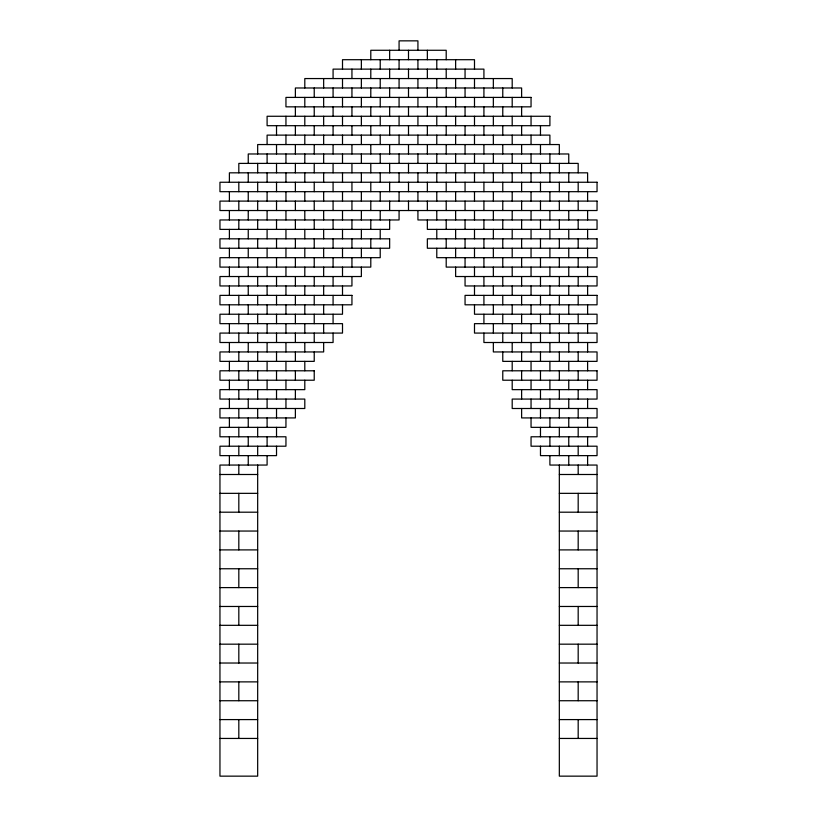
<?xml version="1.0" encoding="UTF-8"?>
<svg xmlns="http://www.w3.org/2000/svg" width="817" height="817" viewBox="0 0 817 817"><rect width="100%" height="100%" fill="white"/><g stroke="black" fill="none" stroke-linecap="round" stroke-linejoin="round"><path stroke-width="1.23" d="M219.957 474.493L257.672 474.493M559.328 474.493L597.043 474.493M219.957 493.345L257.672 493.345M559.328 493.345L597.043 493.345M219.957 512.198L257.672 512.198M559.328 512.198L597.043 512.198M219.957 531.05L257.672 531.05M559.328 531.05L597.043 531.05M219.957 549.902L257.672 549.902M559.328 549.902L597.043 549.902M219.957 568.755L257.672 568.755M559.328 568.755L597.043 568.755M219.957 587.607L257.672 587.607M559.328 587.607L597.043 587.607M219.957 606.469L257.672 606.469M559.328 606.469L597.043 606.469M219.957 625.322L257.672 625.322M559.328 625.322L597.043 625.322M219.957 644.174L257.672 644.174M559.328 644.174L597.043 644.174M219.957 663.026L257.672 663.026M559.328 663.026L597.043 663.026M219.957 681.878L257.672 681.878M559.328 681.878L597.043 681.878M219.957 700.731L257.672 700.731M559.328 700.731L597.043 700.731M219.957 719.593L257.672 719.593M559.328 719.593L597.043 719.593M219.957 738.445L257.672 738.445M559.328 738.445L597.043 738.445M587.607 182.252L587.607 172.826L229.393 172.826L229.393 182.252M587.607 191.678L587.607 201.105M587.607 210.531L587.607 219.957M587.607 229.393L587.607 238.819M587.607 248.245L587.607 257.672M587.607 267.098L587.607 276.524M587.607 285.95L587.607 295.376M587.607 304.802L587.607 314.228M587.607 323.655L587.607 333.081M587.607 342.507L587.607 351.943M587.607 361.369L587.607 370.795M587.607 380.222L587.607 389.648M587.607 399.074L587.607 408.5M587.607 417.926L587.607 427.352M587.607 436.778L587.607 446.205M587.607 455.631L587.607 465.057M578.181 172.826L578.181 163.4L238.819 163.4L238.819 172.826M578.181 182.252L578.181 191.678M578.181 201.105L578.181 210.531M578.181 219.957L578.181 229.393M578.181 238.819L578.181 248.245M578.181 257.672L578.181 267.098M578.181 276.524L578.181 285.95M578.181 295.376L578.181 304.802M578.181 314.228L578.181 323.655M578.181 333.081L578.181 342.507M578.181 351.943L578.181 361.369M578.181 370.795L578.181 380.222M578.181 389.648L578.181 399.074M578.181 408.5L578.181 417.926M578.181 427.352L578.181 436.778M578.181 446.205L578.181 455.631M578.181 465.057L578.181 474.493M578.181 493.345L578.181 512.198M578.181 531.05L578.181 549.902M578.181 568.755L578.181 587.607M578.181 606.469L578.181 625.322M578.181 644.174L578.181 663.026M578.181 681.878L578.181 700.731M578.181 719.593L578.181 738.445M568.755 163.4L568.755 153.974L248.245 153.974L248.245 163.4M568.755 172.826L568.755 182.252M568.755 191.678L568.755 201.105M568.755 210.531L568.755 219.957M568.755 229.393L568.755 238.819M568.755 248.245L568.755 257.672M568.755 267.098L568.755 276.524M568.755 285.95L568.755 295.376M568.755 304.802L568.755 314.228M568.755 323.655L568.755 333.081M568.755 342.507L568.755 351.943M568.755 361.369L568.755 370.795M568.755 380.222L568.755 389.648M568.755 399.074L568.755 408.5M568.755 417.926L568.755 427.352M568.755 436.778L568.755 446.205M568.755 455.631L568.755 465.057M559.328 153.974L559.328 144.548L257.672 144.548L257.672 153.974M559.328 163.4L559.328 172.826M559.328 182.252L559.328 191.678M559.328 201.105L559.328 210.531M559.328 219.957L559.328 229.393M559.328 238.819L559.328 248.245M559.328 257.672L559.328 267.098M559.328 276.524L559.328 285.95M559.328 295.376L559.328 304.802M559.328 314.228L559.328 323.655M559.328 333.081L559.328 342.507M559.328 351.943L559.328 361.369M559.328 370.795L559.328 380.222M559.328 389.648L559.328 399.074M559.328 408.5L559.328 417.926M559.328 427.352L559.328 436.778M559.328 446.205L559.328 455.631M559.328 465.057L559.328 776.15L597.043 776.15L597.043 465.057L549.902 465.057L549.902 455.631M549.902 144.548L549.902 135.122L267.098 135.122L267.098 144.548M549.902 153.974L549.902 163.4M549.902 172.826L549.902 182.252M549.902 191.678L549.902 201.105M549.902 210.531L549.902 219.957M549.902 229.393L549.902 238.819M549.902 248.245L549.902 257.672M549.902 267.098L549.902 276.524M549.902 285.95L549.902 295.376M549.902 304.802L549.902 314.228M549.902 323.655L549.902 333.081M549.902 342.507L549.902 351.943M549.902 361.369L549.902 370.795M549.902 380.222L549.902 389.648M549.902 399.074L549.902 408.5M549.902 417.926L549.902 427.352M549.902 436.778L549.902 446.205M540.476 125.695L540.476 135.122M540.476 144.548L540.476 153.974M540.476 163.4L540.476 172.826M540.476 182.252L540.476 191.678M540.476 201.105L540.476 210.531M540.476 219.957L540.476 229.393M540.476 238.819L540.476 248.245M540.476 257.672L540.476 267.098M540.476 276.524L540.476 285.95M540.476 295.376L540.476 304.802M540.476 314.228L540.476 323.655M540.476 333.081L540.476 342.507M540.476 351.943L540.476 361.369M540.476 370.795L540.476 380.222M540.476 389.648L540.476 399.074M540.476 408.5L540.476 417.926M540.476 427.352L540.476 436.778M540.476 446.205L540.476 455.631L597.043 455.631L597.043 446.205L531.05 446.205L531.05 436.778L597.043 436.778L597.043 427.352L531.05 427.352L531.05 417.926M531.05 116.269L531.05 125.695M531.05 135.122L531.05 144.548M531.05 153.974L531.05 163.4M531.05 172.826L531.05 182.252M531.05 191.678L531.05 201.105M531.05 210.531L531.05 219.957M531.05 229.393L531.05 238.819M531.05 248.245L531.05 257.672M531.05 267.098L531.05 276.524M531.05 285.95L531.05 295.376M531.05 304.802L531.05 314.228M531.05 323.655L531.05 333.081M531.05 342.507L531.05 351.943M531.05 361.369L531.05 370.795M531.05 380.222L531.05 389.648M531.05 399.074L531.05 408.5M521.624 97.407L521.624 87.981L295.376 87.981L295.376 97.407M521.624 106.843L521.624 116.269M521.624 125.695L521.624 135.122M521.624 144.548L521.624 153.974M521.624 163.4L521.624 172.826M521.624 182.252L521.624 191.678M521.624 201.105L521.624 210.531M521.624 219.957L521.624 229.393M521.624 238.819L521.624 248.245M521.624 257.672L521.624 267.098M521.624 276.524L521.624 285.95M521.624 295.376L521.624 304.802M521.624 314.228L521.624 323.655M521.624 333.081L521.624 342.507M521.624 351.943L521.624 361.369M521.624 370.795L521.624 380.222M521.624 389.648L521.624 399.074M521.624 408.5L521.624 417.926L597.043 417.926L597.043 408.5L512.198 408.5L512.198 399.074L597.043 399.074L597.043 389.648L512.198 389.648L512.198 380.222M512.198 87.981L512.198 78.555L304.802 78.555L304.802 87.981M512.198 97.407L512.198 106.843M512.198 116.269L512.198 125.695M512.198 135.122L512.198 144.548M512.198 153.974L512.198 163.4M512.198 172.826L512.198 182.252M512.198 191.678L512.198 201.105M512.198 210.531L512.198 219.957M512.198 229.393L512.198 238.819M512.198 248.245L512.198 257.672M512.198 267.098L512.198 276.524M512.198 285.95L512.198 295.376M512.198 304.802L512.198 314.228M512.198 323.655L512.198 333.081M512.198 342.507L512.198 351.943M512.198 361.369L512.198 370.795M502.772 87.981L502.772 97.407M502.772 106.843L502.772 116.269M502.772 125.695L502.772 135.122M502.772 144.548L502.772 153.974M502.772 163.4L502.772 172.826M502.772 182.252L502.772 191.678M502.772 201.105L502.772 210.531M502.772 219.957L502.772 229.393M502.772 238.819L502.772 248.245M502.772 257.672L502.772 267.098M502.772 276.524L502.772 285.95M502.772 295.376L502.772 304.802M502.772 314.228L502.772 323.655M502.772 333.081L502.772 342.507M502.772 351.943L502.772 361.369L597.043 361.369L597.043 351.943L493.345 351.943L493.345 342.507M493.345 78.555L493.345 87.981M493.345 97.407L493.345 106.843M493.345 116.269L493.345 125.695M493.345 135.122L493.345 144.548M493.345 153.974L493.345 163.4M493.345 172.826L493.345 182.252M493.345 191.678L493.345 201.105M493.345 210.531L493.345 219.957M493.345 229.393L493.345 238.819M493.345 248.245L493.345 257.672M493.345 267.098L493.345 276.524M493.345 285.95L493.345 295.376M493.345 304.802L493.345 314.228M493.345 323.655L493.345 333.081M483.919 78.555L483.919 69.128L333.081 69.128L333.081 78.555M483.919 87.981L483.919 97.407M483.919 106.843L483.919 116.269M483.919 125.695L483.919 135.122M483.919 144.548L483.919 153.974M483.919 163.4L483.919 172.826M483.919 182.252L483.919 191.678M483.919 201.105L483.919 210.531M483.919 219.957L483.919 229.393M483.919 238.819L483.919 248.245M483.919 257.672L483.919 267.098M483.919 276.524L483.919 285.95M483.919 295.376L483.919 304.802M483.919 314.228L483.919 323.655M483.919 333.081L483.919 342.507L597.043 342.507L597.043 333.081L474.493 333.081L474.493 323.655L597.043 323.655L597.043 314.228L474.493 314.228L474.493 304.802M474.493 69.128L474.493 59.702L342.507 59.702L342.507 69.128M474.493 78.555L474.493 87.981M474.493 97.407L474.493 106.843M474.493 116.269L474.493 125.695M474.493 135.122L474.493 144.548M474.493 153.974L474.493 163.4M474.493 172.826L474.493 182.252M474.493 191.678L474.493 201.105M474.493 210.531L474.493 219.957M474.493 229.393L474.493 238.819M474.493 248.245L474.493 257.672M474.493 267.098L474.493 276.524M474.493 285.95L474.493 295.376M465.057 69.128L465.057 78.555M465.057 87.981L465.057 97.407M465.057 106.843L465.057 116.269M465.057 125.695L465.057 135.122M465.057 144.548L465.057 153.974M465.057 163.4L465.057 172.826M465.057 182.252L465.057 191.678M465.057 201.105L465.057 210.531M465.057 219.957L465.057 229.393M465.057 238.819L465.057 248.245M465.057 257.672L465.057 267.098M465.057 276.524L465.057 285.95L597.043 285.95L597.043 276.524L455.631 276.524L455.631 267.098M455.631 59.702L455.631 69.128M455.631 78.555L455.631 87.981M455.631 97.407L455.631 106.843M455.631 116.269L455.631 125.695M455.631 135.122L455.631 144.548M455.631 153.974L455.631 163.4M455.631 172.826L455.631 182.252M455.631 191.678L455.631 201.105M455.631 210.531L455.631 219.957M455.631 229.393L455.631 238.819M455.631 248.245L455.631 257.672M446.205 59.702L446.205 50.276L370.795 50.276L370.795 59.702M446.205 69.128L446.205 78.555M446.205 87.981L446.205 97.407M446.205 106.843L446.205 116.269M446.205 125.695L446.205 135.122M446.205 144.548L446.205 153.974M446.205 163.4L446.205 172.826M446.205 182.252L446.205 191.678M446.205 201.105L446.205 210.531M446.205 219.957L446.205 229.393M446.205 238.819L446.205 248.245M446.205 257.672L446.205 267.098L597.043 267.098L597.043 257.672L436.778 257.672L436.778 248.245M436.778 59.702L436.778 69.128M436.778 78.555L436.778 87.981M436.778 97.407L436.778 106.843M436.778 116.269L436.778 125.695M436.778 135.122L436.778 144.548M436.778 153.974L436.778 163.4M436.778 172.826L436.778 182.252M436.778 191.678L436.778 201.105M436.778 210.531L436.778 219.957M436.778 229.393L436.778 238.819M427.352 50.276L427.352 59.702M427.352 69.128L427.352 78.555M427.352 87.981L427.352 97.407M427.352 106.843L427.352 116.269M427.352 125.695L427.352 135.122M427.352 144.548L427.352 153.974M427.352 163.4L427.352 172.826M427.352 182.252L427.352 191.678M427.352 201.105L427.352 210.531M427.352 219.957L427.352 229.393L597.043 229.393L597.043 219.957L417.926 219.957L417.926 210.531M417.926 50.276L417.926 40.85L399.074 40.85L399.074 50.276M417.926 59.702L417.926 69.128M417.926 78.555L417.926 87.981M417.926 97.407L417.926 106.843M417.926 116.269L417.926 125.695M417.926 135.122L417.926 144.548M417.926 153.974L417.926 163.4M417.926 172.826L417.926 182.252M417.926 191.678L417.926 201.105M408.5 50.276L408.5 59.702M408.5 69.128L408.5 78.555M408.5 87.981L408.5 97.407M408.5 106.843L408.5 116.269M408.5 125.695L408.5 135.122M408.5 144.548L408.5 153.974M408.5 163.4L408.5 172.826M408.5 182.252L408.5 191.678M408.5 201.105L408.5 210.531M399.074 59.702L399.074 69.128M399.074 78.555L399.074 87.981M399.074 97.407L399.074 106.843M399.074 116.269L399.074 125.695M399.074 135.122L399.074 144.548M399.074 153.974L399.074 163.4M399.074 172.826L399.074 182.252M399.074 191.678L399.074 201.105M399.074 210.531L399.074 219.957L219.957 219.957L219.957 229.393L389.648 229.393L389.648 219.957M389.648 50.276L389.648 59.702M389.648 69.128L389.648 78.555M389.648 87.981L389.648 97.407M389.648 106.843L389.648 116.269M389.648 125.695L389.648 135.122M389.648 144.548L389.648 153.974M389.648 163.4L389.648 172.826M389.648 182.252L389.648 191.678M389.648 201.105L389.648 210.531M380.222 59.702L380.222 69.128M380.222 78.555L380.222 87.981M380.222 97.407L380.222 106.843M380.222 116.269L380.222 125.695M380.222 135.122L380.222 144.548M380.222 153.974L380.222 163.4M380.222 172.826L380.222 182.252M380.222 191.678L380.222 201.105M380.222 210.531L380.222 219.957M380.222 229.393L380.222 238.819M380.222 248.245L380.222 257.672L219.957 257.672L219.957 267.098L370.795 267.098L370.795 257.672M370.795 69.128L370.795 78.555M370.795 87.981L370.795 97.407M370.795 106.843L370.795 116.269M370.795 125.695L370.795 135.122M370.795 144.548L370.795 153.974M370.795 163.4L370.795 172.826M370.795 182.252L370.795 191.678M370.795 201.105L370.795 210.531M370.795 219.957L370.795 229.393M370.795 238.819L370.795 248.245M361.369 59.702L361.369 69.128M361.369 78.555L361.369 87.981M361.369 97.407L361.369 106.843M361.369 116.269L361.369 125.695M361.369 135.122L361.369 144.548M361.369 153.974L361.369 163.4M361.369 172.826L361.369 182.252M361.369 191.678L361.369 201.105M361.369 210.531L361.369 219.957M361.369 229.393L361.369 238.819M361.369 248.245L361.369 257.672M361.369 267.098L361.369 276.524L219.957 276.524L219.957 285.95L351.943 285.95L351.943 276.524M351.943 69.128L351.943 78.555M351.943 87.981L351.943 97.407M351.943 106.843L351.943 116.269M351.943 125.695L351.943 135.122M351.943 144.548L351.943 153.974M351.943 163.4L351.943 172.826M351.943 182.252L351.943 191.678M351.943 201.105L351.943 210.531M351.943 219.957L351.943 229.393M351.943 238.819L351.943 248.245M351.943 257.672L351.943 267.098M342.507 78.555L342.507 87.981M342.507 97.407L342.507 106.843M342.507 116.269L342.507 125.695M342.507 135.122L342.507 144.548M342.507 153.974L342.507 163.4M342.507 172.826L342.507 182.252M342.507 191.678L342.507 201.105M342.507 210.531L342.507 219.957M342.507 229.393L342.507 238.819M342.507 248.245L342.507 257.672M342.507 267.098L342.507 276.524M342.507 285.95L342.507 295.376M342.507 304.802L342.507 314.228L219.957 314.228L219.957 323.655L342.507 323.655L342.507 333.081L219.957 333.081L219.957 342.507L333.081 342.507L333.081 333.081M333.081 87.981L333.081 97.407M333.081 106.843L333.081 116.269M333.081 125.695L333.081 135.122M333.081 144.548L333.081 153.974M333.081 163.4L333.081 172.826M333.081 182.252L333.081 191.678M333.081 201.105L333.081 210.531M333.081 219.957L333.081 229.393M333.081 238.819L333.081 248.245M333.081 257.672L333.081 267.098M333.081 276.524L333.081 285.95M333.081 295.376L333.081 304.802M333.081 314.228L333.081 323.655M323.655 78.555L323.655 87.981M323.655 97.407L323.655 106.843M323.655 116.269L323.655 125.695M323.655 135.122L323.655 144.548M323.655 153.974L323.655 163.4M323.655 172.826L323.655 182.252M323.655 191.678L323.655 201.105M323.655 210.531L323.655 219.957M323.655 229.393L323.655 238.819M323.655 248.245L323.655 257.672M323.655 267.098L323.655 276.524M323.655 285.95L323.655 295.376M323.655 304.802L323.655 314.228M323.655 323.655L323.655 333.081M323.655 342.507L323.655 351.943L219.957 351.943L219.957 361.369L314.228 361.369L314.228 351.943M314.228 87.981L314.228 97.407M314.228 106.843L314.228 116.269M314.228 125.695L314.228 135.122M314.228 144.548L314.228 153.974M314.228 163.4L314.228 172.826M314.228 182.252L314.228 191.678M314.228 201.105L314.228 210.531M314.228 219.957L314.228 229.393M314.228 238.819L314.228 248.245M314.228 257.672L314.228 267.098M314.228 276.524L314.228 285.95M314.228 295.376L314.228 304.802M314.228 314.228L314.228 323.655M314.228 333.081L314.228 342.507M304.802 97.407L304.802 106.843M304.802 116.269L304.802 125.695M304.802 135.122L304.802 144.548M304.802 153.974L304.802 163.4M304.802 172.826L304.802 182.252M304.802 191.678L304.802 201.105M304.802 210.531L304.802 219.957M304.802 229.393L304.802 238.819M304.802 248.245L304.802 257.672M304.802 267.098L304.802 276.524M304.802 285.95L304.802 295.376M304.802 304.802L304.802 314.228M304.802 323.655L304.802 333.081M304.802 342.507L304.802 351.943M304.802 361.369L304.802 370.795M304.802 380.222L304.802 389.648L219.957 389.648L219.957 399.074L304.802 399.074L304.802 408.5L219.957 408.5L219.957 417.926L295.376 417.926L295.376 408.5M295.376 106.843L295.376 116.269M295.376 125.695L295.376 135.122M295.376 144.548L295.376 153.974M295.376 163.4L295.376 172.826M295.376 182.252L295.376 191.678M295.376 201.105L295.376 210.531M295.376 219.957L295.376 229.393M295.376 238.819L295.376 248.245M295.376 257.672L295.376 267.098M295.376 276.524L295.376 285.95M295.376 295.376L295.376 304.802M295.376 314.228L295.376 323.655M295.376 333.081L295.376 342.507M295.376 351.943L295.376 361.369M295.376 370.795L295.376 380.222M295.376 389.648L295.376 399.074M285.95 116.269L285.95 125.695M285.95 135.122L285.95 144.548M285.95 153.974L285.95 163.4M285.95 172.826L285.95 182.252M285.95 191.678L285.95 201.105M285.95 210.531L285.95 219.957M285.95 229.393L285.95 238.819M285.95 248.245L285.95 257.672M285.95 267.098L285.95 276.524M285.95 285.95L285.95 295.376M285.95 304.802L285.95 314.228M285.95 323.655L285.95 333.081M285.95 342.507L285.95 351.943M285.95 361.369L285.95 370.795M285.95 380.222L285.95 389.648M285.95 399.074L285.95 408.5M285.95 417.926L285.95 427.352L219.957 427.352L219.957 436.778L285.95 436.778L285.95 446.205L219.957 446.205L219.957 455.631L276.524 455.631L276.524 446.205M276.524 125.695L276.524 135.122M276.524 144.548L276.524 153.974M276.524 163.4L276.524 172.826M276.524 182.252L276.524 191.678M276.524 201.105L276.524 210.531M276.524 219.957L276.524 229.393M276.524 238.819L276.524 248.245M276.524 257.672L276.524 267.098M276.524 276.524L276.524 285.95M276.524 295.376L276.524 304.802M276.524 314.228L276.524 323.655M276.524 333.081L276.524 342.507M276.524 351.943L276.524 361.369M276.524 370.795L276.524 380.222M276.524 389.648L276.524 399.074M276.524 408.5L276.524 417.926M276.524 427.352L276.524 436.778M267.098 153.974L267.098 163.4M267.098 172.826L267.098 182.252M267.098 191.678L267.098 201.105M267.098 210.531L267.098 219.957M267.098 229.393L267.098 238.819M267.098 248.245L267.098 257.672M267.098 267.098L267.098 276.524M267.098 285.95L267.098 295.376M267.098 304.802L267.098 314.228M267.098 323.655L267.098 333.081M267.098 342.507L267.098 351.943M267.098 361.369L267.098 370.795M267.098 380.222L267.098 389.648M267.098 399.074L267.098 408.5M267.098 417.926L267.098 427.352M267.098 436.778L267.098 446.205M267.098 455.631L267.098 465.057L219.957 465.057L219.957 776.15L257.672 776.15L257.672 465.057M257.672 163.4L257.672 172.826M257.672 182.252L257.672 191.678M257.672 201.105L257.672 210.531M257.672 219.957L257.672 229.393M257.672 238.819L257.672 248.245M257.672 257.672L257.672 267.098M257.672 276.524L257.672 285.95M257.672 295.376L257.672 304.802M257.672 314.228L257.672 323.655M257.672 333.081L257.672 342.507M257.672 351.943L257.672 361.369M257.672 370.795L257.672 380.222M257.672 389.648L257.672 399.074M257.672 408.5L257.672 417.926M257.672 427.352L257.672 436.778M257.672 446.205L257.672 455.631M248.245 172.826L248.245 182.252M248.245 191.678L248.245 201.105M248.245 210.531L248.245 219.957M248.245 229.393L248.245 238.819M248.245 248.245L248.245 257.672M248.245 267.098L248.245 276.524M248.245 285.95L248.245 295.376M248.245 304.802L248.245 314.228M248.245 323.655L248.245 333.081M248.245 342.507L248.245 351.943M248.245 361.369L248.245 370.795M248.245 380.222L248.245 389.648M248.245 399.074L248.245 408.5M248.245 417.926L248.245 427.352M248.245 436.778L248.245 446.205M248.245 455.631L248.245 465.057M238.819 182.252L238.819 191.678M238.819 201.105L238.819 210.531M238.819 219.957L238.819 229.393M238.819 238.819L238.819 248.245M238.819 257.672L238.819 267.098M238.819 276.524L238.819 285.95M238.819 295.376L238.819 304.802M238.819 314.228L238.819 323.655M238.819 333.081L238.819 342.507M238.819 351.943L238.819 361.369M238.819 370.795L238.819 380.222M238.819 389.648L238.819 399.074M238.819 408.5L238.819 417.926M238.819 427.352L238.819 436.778M238.819 446.205L238.819 455.631M238.819 465.057L238.819 474.493M238.819 493.345L238.819 512.198M238.819 531.05L238.819 549.902M238.819 568.755L238.819 587.607M238.819 606.469L238.819 625.322M238.819 644.174L238.819 663.026M238.819 681.878L238.819 700.731M238.819 719.593L238.819 738.445M229.393 191.678L229.393 201.105M229.393 210.531L229.393 219.957M229.393 229.393L229.393 238.819M229.393 248.245L229.393 257.672M229.393 267.098L229.393 276.524M229.393 285.95L229.393 295.376M229.393 304.802L229.393 314.228M229.393 323.655L229.393 333.081M229.393 342.507L229.393 351.943M229.393 361.369L229.393 370.795M229.393 380.222L229.393 389.648M229.393 399.074L229.393 408.5M229.393 417.926L229.393 427.352M229.393 436.778L229.393 446.205M229.393 455.631L229.393 465.057M531.05 97.407L285.95 97.407L285.95 106.843L531.05 106.843L531.05 97.407M549.902 116.269L267.098 116.269L267.098 125.695L549.902 125.695L549.902 116.269M597.043 182.252L219.957 182.252L219.957 191.678L597.043 191.678L597.043 182.252M597.043 201.105L219.957 201.105L219.957 210.531L597.043 210.531L597.043 201.105M389.648 238.819L219.957 238.819L219.957 248.245L389.648 248.245L389.648 238.819M597.043 238.819L427.352 238.819L427.352 248.245L597.043 248.245L597.043 238.819M351.943 295.376L219.957 295.376L219.957 304.802L351.943 304.802L351.943 295.376M597.043 295.376L465.057 295.376L465.057 304.802L597.043 304.802L597.043 295.376M314.228 370.795L219.957 370.795L219.957 380.222L314.228 380.222L314.228 370.795M597.043 370.795L502.772 370.795L502.772 380.222L597.043 380.222L597.043 370.795"/></g></svg>
